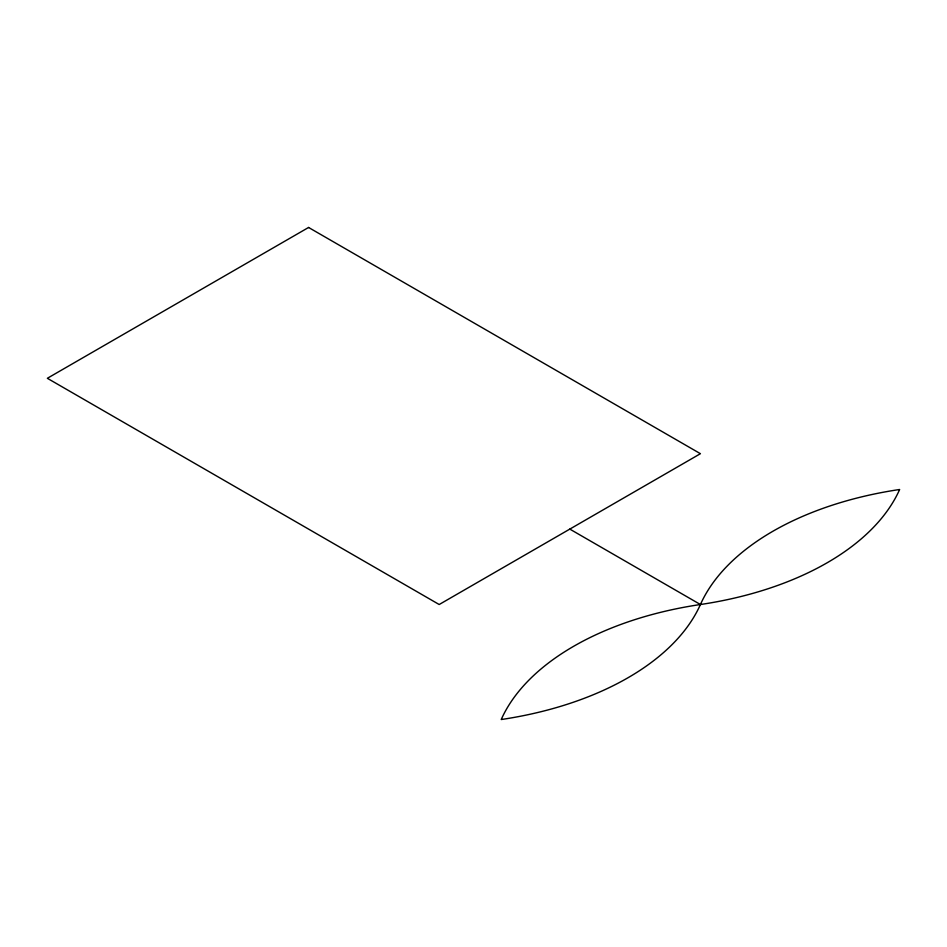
<?xml version="1.0" encoding="UTF-8"?>
<svg xmlns="http://www.w3.org/2000/svg" width="947" height="947" viewBox="0 0 947 947"><rect width="100%" height="100%" fill="white"/><g stroke="black" fill="none" stroke-linecap="round" stroke-linejoin="round"><path stroke-width="1.42" d="M569.81 529.101L700.425 604.517A277.08 159.972 0 0 1 899.65 489.492A277.08 159.972 0 0 1 700.425 604.517A277.08 159.972 0 0 0 501.212 719.531A277.08 159.972 0 0 0 700.425 604.517M308.58 227.469L47.35 378.291L439.195 604.517L700.425 453.696L308.58 227.469"/></g></svg>
